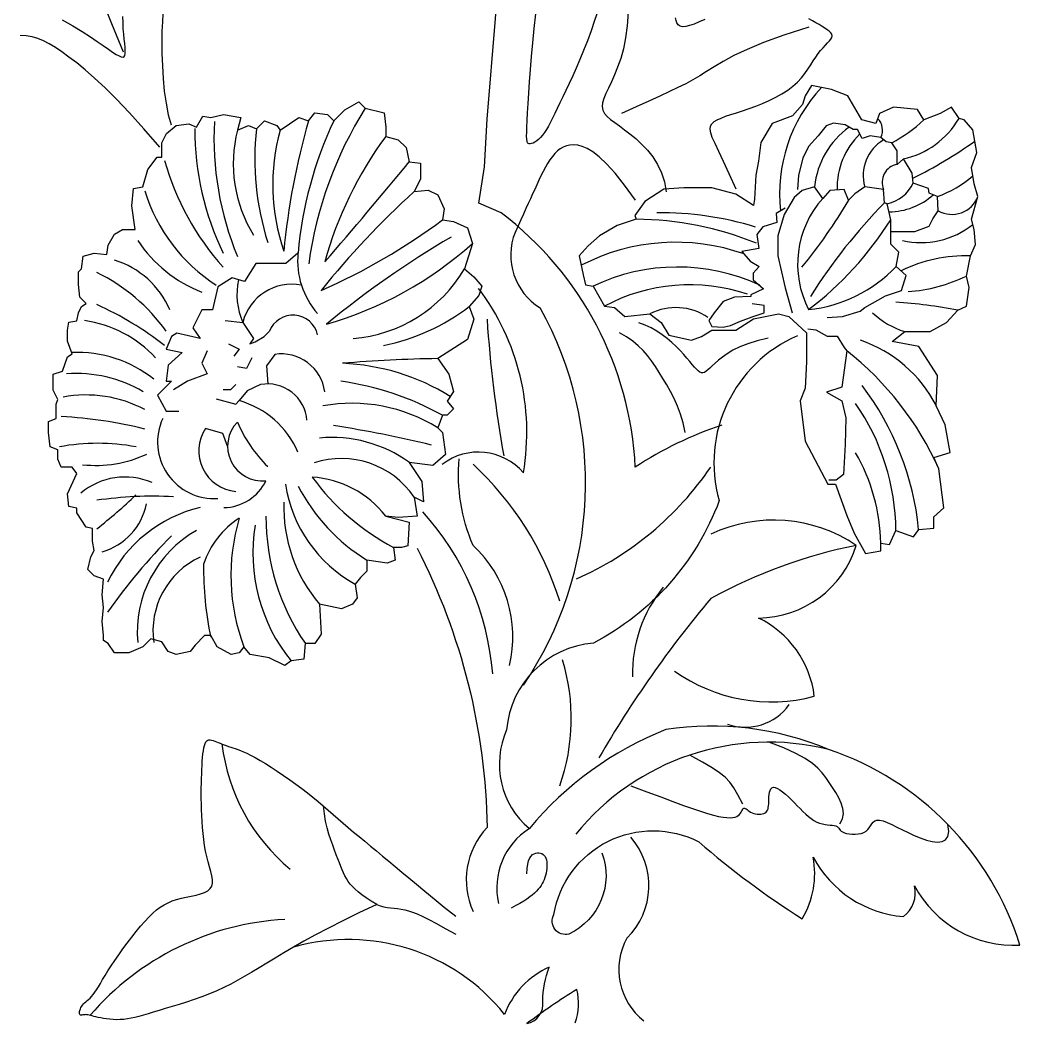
# Model space of a CAD drawing. Header units: millimetres. Extents: x 12377 to 30673, y 89761 to 101952.
# Drawn here: x 22284.2 to 22607.7, y 98307.9 to 98632 of the extents above; entities that cross this region are included whole.
import ezdxf

# ---------------------------------------------------------------- set-up
doc = ezdxf.new("R2010")
doc.units = ezdxf.units.MM

# ---------------------------------------------------------------- blocks, each defined once
blk = doc.blocks.new('A$C779F6F89')
for points in [[(129.65, 373.16), (123.64, 375.79), (125.15, 385.58), (125.9, 398.38), (128.16, 425.5), (129.67, 445.83), (123.64, 464.66), (110.07, 490.26), (102.53, 509.09), (98.76, 521.9), (94.99, 535.45), (91.22, 536.96), (85.19, 540.72), (75.39, 550.51)], [(27.89, 416.46), (24.72, 424.09), (21.97, 431.21)], [(38.52, 426.77), (38.36, 424.61), (38.26, 422.11), (38.22, 419.25), (38.25, 416.1), (38.36, 412.77), (38.57, 409.35), (38.89, 405.95), (39.35, 402.67), (39.95, 399.61), (40.71, 396.88)], [(11.35, 425.21), (14.25, 423.55), (16.77, 422.01), (18.95, 420.6), (20.82, 419.33), (22.43, 418.22), (23.8, 417.26), (24.96, 416.48), (25.92, 415.87), (26.69, 415.44), (27.3, 415.19), (27.76, 415.13), (28.07, 415.26), (28.27, 415.58), (28.36, 416.1), (28.37, 416.81), (28.31, 417.7), (28.21, 418.75), (28.08, 419.95), (27.95, 421.3), (27.84, 422.77), (27.77, 424.37), (27.75, 426.07)], [(155.8, 427.76), (154.86, 424.95), (153.9, 422.17), (152.91, 419.47), (151.92, 416.91), (150.92, 414.48), (149.94, 412.19), (148.97, 410.04), (148.03, 408.03), (147.14, 406.14), (146.29, 404.4), (145.5, 402.78), (144.78, 401.29), (144.12, 399.92), (143.51, 398.68), (142.94, 397.55), (142.4, 396.54), (141.88, 395.63), (141.37, 394.82), (140.85, 394.12), (140.33, 393.5), (139.81, 392.98), (139.29, 392.56), (138.79, 392.22), (138.33, 391.97), (137.9, 391.8), (137.52, 391.73), (137.21, 391.73), (136.96, 391.83), (136.78, 392.04), (136.65, 392.41), (136.58, 392.99), (136.55, 393.79), (136.57, 394.87), (136.62, 396.26), (136.71, 398.01), (136.81, 400.13), (136.95, 402.6), (137.11, 405.39), (137.32, 408.46), (137.56, 411.78), (137.85, 415.31), (138.19, 419.01), (138.59, 422.86), (139.04, 426.81)], [(163.9, 427.21), (163.66, 423.56), (163.23, 420.29), (162.62, 417.37), (161.9, 414.76), (161.08, 412.42), (160.23, 410.32), (159.38, 408.45), (158.59, 406.79), (157.9, 405.3), (157.37, 403.99), (157.03, 402.82), (156.93, 401.77), (157.12, 400.83), (157.58, 399.96), (158.28, 399.13), (159.19, 398.31), (160.28, 397.46), (161.54, 396.56), (162.92, 395.56), (164.41, 394.43), (165.97, 393.15), (167.55, 391.7), (169.09, 390.06), (170.53, 388.24), (171.81, 386.21), (172.88, 383.97), (173.68, 381.5), (174.15, 378.8)], [(193, 379.56), (191.16, 383.67), (189.6, 387.02), (188.32, 389.72), (187.33, 391.84), (186.6, 393.49), (186.16, 394.75), (185.98, 395.73), (186.08, 396.5), (186.45, 397.16), (187.07, 397.73), (187.91, 398.24), (188.96, 398.71), (190.19, 399.17), (191.58, 399.63), (193.11, 400.11), (194.75, 400.64), (196.49, 401.24), (198.29, 401.91), (200.11, 402.65), (201.92, 403.45), (203.68, 404.32), (205.36, 405.25), (206.92, 406.24), (208.32, 407.3), (209.55, 408.4), (210.62, 409.55), (211.55, 410.72), (212.38, 411.88), (213.12, 413.02), (213.8, 414.11), (214.46, 415.14), (215.11, 416.08), (215.78, 416.93), (216.44, 417.67), (217.08, 418.34), (217.65, 418.94), (218.15, 419.47), (218.54, 419.97), (218.79, 420.42), (218.88, 420.85), (218.79, 421.27), (218.53, 421.68), (218.12, 422.1), (217.58, 422.51), (216.92, 422.95), (216.18, 423.39), (215.36, 423.87), (214.48, 424.37), (213.57, 424.9), (212.61, 425.45)], [(184.62, 425.25), (183.09, 424.59), (181.7, 424.03), (180.47, 423.61), (179.43, 423.36), (178.58, 423.33), (177.93, 423.5), (177.43, 423.84), (177.07, 424.33), (176.81, 424.96), (176.63, 425.69)], [(212.6, 423.24), (205.91, 421.06), (200.42, 419.06), (195.97, 417.21), (192.38, 415.52), (189.48, 413.96), (187.1, 412.54), (185.06, 411.24), (183.19, 410.06), (181.34, 408.97), (179.42, 407.94), (177.34, 406.91), (175.04, 405.82), (172.44, 404.63), (169.47, 403.28), (166.04, 401.72), (162.09, 399.89)], [(37.69, 390.85), (33.39, 395.84), (29.52, 400.13), (26.03, 403.78), (22.9, 406.88), (20.08, 409.49), (17.55, 411.69), (15.27, 413.55), (13.19, 415.14), (11.3, 416.53), (9.54, 417.72), (7.89, 418.72), (6.31, 419.54), (4.77, 420.17), (3.23, 420.62), (1.65, 420.89), (0, 420.98)], [(211.95, 340.84), (211.95, 333.02), (211.61, 325.89), (210.25, 322.49), (211.61, 311.62), (217.73, 300.07), (219.77, 300.07), (222.83, 291.58), (224.87, 286.82), (227.93, 281.38), (232.01, 282.06), (232.01, 284.1), (234.39, 283.76), (236.1, 287.5), (240.86, 285.8), (242.22, 287.84), (246.3, 288.18), (246.3, 291.24), (249.02, 293.62), (247.66, 304.15), (246.3, 307.2), (250.72, 308.56), (249.36, 316.04), (246.98, 321.13), (247.32, 329.29), (242.22, 337.1), (235.08, 338.46), (238.48, 341.18), (245.28, 341.18), (249.7, 343.56), (252.76, 346.95), (255.14, 347.97), (255.82, 353.07), (255.14, 356.13), (256.16, 361.56), (257.52, 364.62), (257.18, 368.7), (256.5, 371.42), (258.2, 377.53), (257.18, 380.93), (256.5, 385.34), (257.86, 389.42), (256.84, 395.54), (254.46, 398.25), (253.1, 398.59), (251.06, 401.65), (248, 399.95), (243.58, 398.25), (241.88, 400.97), (235.42, 401.65), (231.67, 399.95), (230.65, 397.24), (226.91, 398.25), (223.17, 404.71), (218.75, 406.41), (213.31, 407.43), (211.61, 404.71), (210.93, 402.33), (208.21, 399.27), (202.77, 397.24), (199.71, 392.14), (199.03, 387.04), (198.35, 383.31), (198.01, 376.85), (197.67, 375.15), (192.91, 378.21), (186.44, 379.91), (178.96, 379.91), (173.52, 379.57), (168.42, 376.17), (165.7, 372.43), (166.04, 371.42), (160.94, 369.72), (156.18, 367), (153.12, 364.28), (150.73, 361.56), (151.76, 356.47), (152.44, 353.75), (154.48, 353.41), (157.54, 347.97), (160.26, 347.63), (162.98, 345.26), (169.78, 345.94), (172.84, 343.56), (174.88, 340.16), (181, 338.8), (183.72, 339.82), (186.44, 341.52), (192.91, 341.52), (197.67, 344.58), (204.47, 345.94), (207.19, 345.26), (211.95, 340.84), (211.95, 340.84)], [(49.71, 259.2), (47.16, 256.65), (45.88, 254.95), (42.06, 254.1), (39.94, 254.95), (38.24, 257.5), (35.26, 258.35), (33.14, 256.23), (29.32, 254.53), (25.49, 254.53), (23.79, 257.07), (22.52, 257.92), (22.52, 259.2), (22.09, 263.02), (22.52, 266.83), (22.09, 270.23), (22.52, 274.47), (19.97, 275.32), (18.27, 277.02), (19.12, 280.41), (19.97, 282.11), (19.55, 284.66), (19.55, 288.05), (17.85, 288.48), (15.3, 292.3), (15.3, 293.57), (13.17, 293.99), (12.75, 297.39), (15.3, 302.91), (14.02, 304.6), (11.05, 304.6), (10.2, 306.73), (10.2, 309.27), (8.08, 310.12), (7.65, 313.94), (7.65, 316.91), (9.77, 317.76), (9.77, 321.58), (10.2, 322.85), (8.93, 325.4), (8.93, 329.64), (11.47, 330.49), (12.75, 334.31), (14.02, 335.16), (12.75, 338.55), (12.75, 341.52), (13.17, 343.65), (15.3, 344.07), (15.72, 346.19), (16.57, 347.89), (17.85, 348.74), (16.15, 350.44), (15.72, 353.83), (15.72, 357.23), (16.57, 358.07), (17, 361.47), (19.97, 362.32), (23.37, 361.89), (23.79, 364.44), (25.49, 367.41), (27.62, 368.68), (31.01, 368.68), (30.17, 375.05), (30.59, 379.72), (33.14, 380.14), (34.41, 384.81), (36.96, 388.2), (38.24, 388.2), (38.24, 392.02), (39.51, 394.57), (42.06, 396.69), (45.46, 397.12), (47.58, 396.27), (49.28, 399.24), (51.41, 398.81), (54.8, 399.66), (59.48, 398.81), (58.63, 395.42), (61.6, 396.69), (63.72, 395.84), (65.85, 397.97), (69.25, 396.69), (70.1, 395.42), (75.19, 398.81), (77.74, 397.97), (79.44, 400.09), (82.84, 399.66), (84.54, 397.97), (87.51, 400.94), (91.34, 403.06), (93.04, 401.36), (98.13, 400.09), (98.56, 396.27), (98.56, 393.72), (101.96, 392.87), (104.08, 390.75), (104.93, 386.93), (107.9, 386.51), (107.9, 382.26), (106.2, 378.87), (110.03, 379.29), (112.58, 378.02), (114.28, 374.2), (113.85, 371.23), (116.82, 370.81), (120.65, 369.11), (121.92, 364.86), (119.8, 358.07), (122.35, 355.95), (124.47, 353.41), (123.62, 350.86), (121.07, 347.89), (122.35, 344.49), (120.65, 338.98), (112.58, 333.89), (115.55, 329.64), (116.82, 324.97), (115.13, 322.43), (116.82, 320.31), (115.13, 318.61), (113.85, 318.61), (112.58, 315.21), (113.85, 313.94), (114.7, 308), (111.3, 305.03), (104.93, 305.88), (108.33, 300.78), (108.75, 295.27), (106.2, 296.54), (107.05, 291.45), (101.96, 291.02), (98.56, 291.45), (104.93, 289.75), (104.51, 283.39), (102.81, 282.96), (100.68, 282.96), (101.11, 279.57), (98.98, 278.72), (93.46, 279.57), (93.46, 276.6), (91.76, 274.9), (90.35, 273.09), (90.91, 269.38), (89.64, 267.68), (86.66, 266.41), (80.72, 267.68), (81.14, 259.62), (79.44, 257.07), (76.89, 257.07), (76.47, 252.83), (73.07, 252.41), (71.37, 251.13), (67.12, 253.25), (62.03, 254.1), (60.33, 256.23), (59.05, 254.53), (56.93, 254.1), (53.1, 256.23), (51.41, 259.2), (49.71, 259.2)], [(234.7, 368.12), (241.23, 368.12), (245.09, 369.57), (246.06, 371.5), (247.51, 373.67), (247.26, 377.53), (245.09, 378.5), (244.85, 379.7), (240.74, 381.15), (240.5, 383.81), (238.09, 387.67), (236.39, 386.22), (236.39, 389.84), (234.95, 392.01), (233.5, 392.25), (232.05, 393.46), (229.15, 393.94), (226.98, 393.22), (225.77, 395.63), (224.56, 395.63), (222.39, 396.83), (219.25, 397.32), (217.31, 396.59), (215.14, 393.94), (212.48, 391.04), (211.03, 387.91), (209.83, 383.32), (209.59, 379.46)], [(165.86, 376.54), (162.93, 380.62), (160.37, 383.87), (158.11, 386.39), (156.14, 388.28), (154.41, 389.62), (152.9, 390.52), (151.55, 391.07), (150.34, 391.35), (149.23, 391.46), (148.22, 391.41), (147.28, 391.22), (146.42, 390.88), (145.62, 390.42), (144.87, 389.84), (144.16, 389.14), (143.49, 388.34), (142.84, 387.45), (142.21, 386.47), (141.6, 385.43), (141.01, 384.32), (140.42, 383.16), (139.85, 381.96), (139.28, 380.74), (138.72, 379.49), (138.15, 378.24), (137.57, 376.96), (136.98, 375.65), (136.36, 374.28), (135.7, 372.83), (135, 371.3), (134.24, 369.65), (133.42, 367.89)], [(217.56, 344.96), (221.66, 345.2), (226.49, 346.65), (227.7, 347.61), (233.26, 350.75), (237.6, 352.2), (238.81, 356.3), (236.15, 358.71), (236.88, 362.57), (234.7, 364.74), (234.7, 371.26), (233.74, 375.6), (233.01, 375.84), (232.77, 379.46), (227.7, 380.19), (225.04, 378.26), (223.35, 376.57), (222.14, 379.46), (218.28, 379.22), (216.35, 377.05), (214.17, 380.19), (210.79, 379.22), (208.62, 377.29), (205.96, 372.71), (204.27, 366.92), (204.27, 361.61), (206.2, 352.92), (208.14, 346.17)], [(206.23, 374.41), (203.8, 372.95), (203.96, 370.52), (200.23, 369.38), (198.61, 367.28), (199.1, 363.55), (194.56, 362.74), (196.83, 360.15), (199.26, 358.69), (197.64, 356.91), (197.64, 355.13), (200.39, 352.7), (196.99, 351.08), (196.99, 350.6), (192.61, 350.43), (189.53, 349.3), (187.1, 346.22), (185.64, 344.12), (186.45, 342.5), (189.53, 342.33), (191.48, 342.82), (194.23, 343.95), (197.31, 345.09), (200.56, 346.22), (200.56, 348.17), (197.31, 348.65)], [(74.92, 362.32), (71.63, 359.51), (63.55, 359.51), (60.52, 354.65)], [(60.52, 354.65), (57.17, 355.61), (53.33, 353.22), (51.89, 346.98), (49.01, 346.98), (46.61, 342.19), (48.53, 339.31), (42.29, 340.75), (40.85, 339.79), (39.41, 336.44), (43.73, 335.48), (39.89, 332.12), (39.41, 327.81), (40.85, 327.81), (37.01, 323.98), (39.41, 319.66), (42.77, 319.66)], [(55.25, 344.11), (60.05, 343.63), (62.92, 339.31), (61.96, 337.88), (63.4, 338.36), (65.8, 339.79), (67.24, 341.23)], [(201.61, 339.42), (198.68, 338.69), (196.15, 337.88), (193.99, 337.01), (192.16, 336.1), (190.62, 335.19), (189.33, 334.29), (188.26, 333.43), (187.36, 332.64), (186.6, 331.94), (185.95, 331.33), (185.4, 330.82), (184.92, 330.44), (184.48, 330.17), (184.08, 330.04), (183.68, 330.06), (183.27, 330.22), (182.82, 330.54), (182.33, 331), (181.79, 331.6), (181.18, 332.31), (180.5, 333.12), (179.73, 334.02), (178.88, 335), (177.92, 336.03), (176.86, 337.11), (175.69, 338.2), (174.42, 339.28), (173.06, 340.32), (171.62, 341.29), (170.09, 342.16), (168.49, 342.91), (166.81, 343.51)], [(179.32, 313.97), (178.74, 316.52), (178.03, 318.87), (177.21, 321.07), (176.31, 323.11), (175.34, 325.02), (174.33, 326.82), (173.3, 328.53), (172.27, 330.16), (171.25, 331.73), (170.22, 333.24), (169.13, 334.68), (167.95, 336.05), (166.64, 337.35), (165.17, 338.57), (163.5, 339.72), (161.58, 340.78)], [(212.35, 341.87), (214.53, 341.66), (217.59, 339.91), (220.21, 339.91), (222.17, 336.86), (222.83, 335.99), (221.52, 326.17), (217.37, 324.86), (221.52, 322.46), (222.61, 317.89), (222.39, 310.69), (221.95, 302.62), (219.99, 301.09), (218.02, 301.09)], [(56.21, 337.88), (59.09, 336.44), (57.65, 334.52)], [(50.45, 335.96), (49.01, 332.6), (50.45, 329.73), (45.17, 327.81), (41.33, 325.41)], [(68.68, 335), (66.41, 331.91), (66.79, 327.03)], [(62.44, 334.04), (61, 331.17), (58.61, 331.64)], [(58.13, 326.85), (56.69, 325.41), (54.77, 325.41)], [(64.84, 326.85), (61.2, 325.14), (59.09, 322.54)], [(52.85, 323.02), (58.13, 321.58), (59.09, 322.54)], [(55.96, 310.26), (54.69, 313.69), (49.99, 314.99)], [(96.13, 186.76), (91.32, 184.48), (87.01, 182.35), (83.14, 180.38), (79.66, 178.54), (76.53, 176.83), (73.7, 175.23), (71.13, 173.73), (68.76, 172.32), (66.55, 170.98), (64.47, 169.72), (62.49, 168.52), (60.57, 167.39), (58.7, 166.33), (56.84, 165.32), (54.96, 164.38), (53.04, 163.49), (51.04, 162.65), (49, 161.87), (46.95, 161.14), (44.9, 160.45), (42.9, 159.81), (40.98, 159.22), (39.15, 158.68), (37.46, 158.17), (35.92, 157.71), (34.52, 157.28), (33.24, 156.91), (32.06, 156.58), (30.97, 156.3), (29.93, 156.07), (28.94, 155.89), (27.96, 155.78), (27, 155.71), (26.04, 155.7), (25.1, 155.74), (24.19, 155.81), (23.32, 155.9), (22.5, 156.03), (21.75, 156.16), (21.06, 156.3), (20.45, 156.45), (19.92, 156.58), (19.44, 156.71), (19.02, 156.83), (18.65, 156.93), (18.31, 157), (18, 157.05), (17.71, 157.07), (17.42, 157.05), (17.15, 157.02), (16.9, 156.97), (16.68, 156.93), (16.47, 156.91), (16.3, 156.93), (16.17, 156.99), (16.08, 157.12), (16.03, 157.31), (16.02, 157.57), (16.06, 157.88), (16.14, 158.22), (16.26, 158.59), (16.41, 158.96), (16.61, 159.32), (16.84, 159.66), (17.11, 159.96), (17.41, 160.25), (17.74, 160.54), (18.1, 160.83), (18.48, 161.16), (18.88, 161.53), (19.29, 161.97), (19.72, 162.48), (20.16, 163.08), (20.62, 163.79), (21.11, 164.59), (21.66, 165.49), (22.26, 166.5), (22.94, 167.62), (23.7, 168.85), (24.56, 170.19), (25.53, 171.64), (26.59, 173.18), (27.72, 174.76), (28.89, 176.36), (30.09, 177.94), (31.3, 179.46), (32.48, 180.9), (33.62, 182.21), (34.71, 183.37), (35.75, 184.39), (36.77, 185.27), (37.79, 186.04), (38.82, 186.69), (39.88, 187.24), (41.01, 187.71), (42.2, 188.1), (43.48, 188.43), (44.81, 188.73), (46.14, 189), (47.43, 189.29), (48.64, 189.61), (49.71, 189.99), (50.6, 190.46), (51.26, 191.02), (51.67, 191.72), (51.86, 192.53), (51.85, 193.46), (51.69, 194.51), (51.42, 195.65), (51.08, 196.9), (50.71, 198.23), (50.35, 199.64), (50.03, 201.13), (49.76, 202.68), (49.53, 204.28), (49.35, 205.9), (49.19, 207.53), (49.07, 209.16), (48.98, 210.76), (48.91, 212.33), (48.87, 213.85), (48.85, 215.32), (48.84, 216.73), (48.85, 218.1), (48.88, 219.42), (48.91, 220.69), (48.96, 221.92), (49.01, 223.11), (49.07, 224.25), (49.13, 225.35), (49.21, 226.38), (49.3, 227.33), (49.41, 228.19), (49.54, 228.96), (49.69, 229.62), (49.87, 230.15), (50.09, 230.55), (50.33, 230.83), (50.61, 231.01), (50.92, 231.09), (51.25, 231.09), (51.63, 231.03), (52.03, 230.92), (52.46, 230.77), (52.93, 230.6), (53.42, 230.41), (53.94, 230.21), (54.47, 229.99), (55.03, 229.78), (55.6, 229.56), (56.19, 229.35), (56.78, 229.14), (57.37, 228.95), (58, 228.75), (58.66, 228.52), (59.39, 228.26), (60.21, 227.93), (61.12, 227.51), (62.16, 227), (63.34, 226.36), (64.68, 225.6), (66.14, 224.71), (67.71, 223.73), (69.34, 222.66), (71.01, 221.53), (72.69, 220.36), (74.35, 219.18), (75.95, 217.98), (77.47, 216.81), (78.93, 215.64), (80.33, 214.49), (81.69, 213.34), (83.03, 212.19), (84.36, 211.03), (85.71, 209.87), (87.07, 208.69), (88.48, 207.5), (89.92, 206.28), (91.4, 205.05), (92.93, 203.78), (94.49, 202.49), (96.09, 201.17), (97.72, 199.81), (99.39, 198.42), (101.11, 196.99), (102.9, 195.49), (104.8, 193.9), (106.86, 192.19), (109.11, 190.33), (111.59, 188.3), (114.35, 186.06), (117.42, 183.6)], [(221.01, 208.5), (221.69, 209.85), (221.93, 211.24), (221.8, 212.65), (221.37, 214.07), (220.71, 215.5), (219.9, 216.91), (219, 218.3), (218.09, 219.65), (217.2, 220.95), (216.24, 222.23), (215.08, 223.5), (213.6, 224.79), (211.66, 226.11), (209.14, 227.48), (205.91, 228.94), (201.84, 230.5)], [(194.79, 213.81), (193.49, 216.27), (192.38, 218.2), (191.3, 219.73), (190.09, 221.03), (188.57, 222.26), (186.59, 223.56), (183.97, 225.1), (180.54, 227.02)], [(164.68, 218.76), (168.93, 217.14), (172.68, 215.73), (175.96, 214.5), (178.82, 213.46), (181.3, 212.58), (183.45, 211.86), (185.31, 211.28), (186.91, 210.83), (188.31, 210.5), (189.51, 210.28), (190.53, 210.16), (191.4, 210.13), (192.13, 210.19), (192.73, 210.31), (193.22, 210.5), (193.61, 210.74), (193.93, 211.03), (194.18, 211.34), (194.39, 211.66), (194.55, 211.97), (194.69, 212.25), (194.82, 212.48), (194.95, 212.66), (195.09, 212.75), (195.26, 212.74), (195.46, 212.66), (195.69, 212.51), (195.95, 212.32), (196.24, 212.1), (196.57, 211.87), (196.93, 211.65), (197.33, 211.45), (197.77, 211.29), (198.23, 211.18), (198.71, 211.12), (199.19, 211.1), (199.65, 211.12), (200.08, 211.18), (200.48, 211.29), (200.82, 211.45), (201.09, 211.65), (201.31, 211.89), (201.48, 212.19), (201.61, 212.53), (201.69, 212.93), (201.75, 213.38), (201.79, 213.89), (201.82, 214.46), (201.84, 215.08), (201.87, 215.73), (201.93, 216.37), (202.02, 216.98), (202.16, 217.51), (202.38, 217.94), (202.67, 218.23), (203.06, 218.35), (203.56, 218.27), (204.14, 218.02), (204.81, 217.61), (205.54, 217.07), (206.31, 216.44), (207.11, 215.72), (207.92, 214.95), (208.73, 214.16), (209.51, 213.37), (210.28, 212.59), (211.04, 211.84), (211.78, 211.12), (212.52, 210.47), (213.26, 209.88), (214, 209.38), (214.75, 208.97), (215.51, 208.67), (216.26, 208.46), (216.99, 208.31), (217.69, 208.22), (218.35, 208.15), (218.94, 208.09), (219.46, 208.02), (219.89, 207.91), (220.22, 207.75), (220.47, 207.55), (220.68, 207.32), (220.88, 207.06), (221.1, 206.8), (221.37, 206.54), (221.72, 206.3), (222.19, 206.08), (222.79, 205.9), (223.49, 205.77), (224.27, 205.7), (225.09, 205.69), (225.91, 205.76), (226.7, 205.91), (227.42, 206.15), (228.03, 206.49), (228.53, 206.94), (228.92, 207.45), (229.26, 207.99), (229.6, 208.51), (229.97, 208.96), (230.41, 209.31), (230.97, 209.5), (231.69, 209.5), (232.61, 209.28), (233.71, 208.86), (234.96, 208.3), (236.34, 207.62), (237.82, 206.88), (239.39, 206.11), (241, 205.37), (242.65, 204.7), (244.29, 204.13), (245.86, 203.73), (247.3, 203.57), (248.53, 203.69), (249.49, 204.17), (250.11, 205.07), (250.32, 206.44), (250.05, 208.35)], [(96.13, 186.76), (94.62, 187.69), (93.3, 188.55), (92.16, 189.36), (91.18, 190.12), (90.34, 190.86), (89.62, 191.57), (89, 192.27), (88.46, 192.99), (87.99, 193.72), (87.56, 194.47), (87.17, 195.27), (86.8, 196.11), (86.44, 197.01), (86.07, 197.97), (85.68, 199.02), (85.25, 200.15), (84.78, 201.37), (84.28, 202.7), (83.77, 204.15), (83.27, 205.71), (82.8, 207.4), (82.37, 209.23), (82.02, 211.21), (81.75, 213.34)], [(136.63, 194.99), (136.69, 196.44), (136.84, 197.62), (137.09, 198.55), (137.4, 199.28), (137.76, 199.81), (138.16, 200.19), (138.59, 200.44), (139.02, 200.6), (139.45, 200.67), (139.86, 200.67), (140.25, 200.61), (140.62, 200.47), (140.96, 200.26), (141.25, 199.99), (141.51, 199.65), (141.71, 199.24), (141.86, 198.77), (141.96, 198.24), (142.01, 197.67), (142.01, 197.06), (141.98, 196.44), (141.9, 195.81), (141.79, 195.19), (141.65, 194.58), (141.48, 194), (141.28, 193.43), (141.04, 192.89), (140.77, 192.37), (140.45, 191.85), (140.09, 191.34), (139.67, 190.84), (139.2, 190.33), (138.67, 189.82), (138.07, 189.3), (137.39, 188.77), (136.62, 188.22), (135.75, 187.65), (134.75, 187.06), (133.64, 186.44), (132.38, 185.79)], [(96.13, 186.76), (97.09, 186.39), (98.03, 186.13), (98.96, 185.95), (99.88, 185.83), (100.81, 185.73), (101.74, 185.63), (102.7, 185.5), (103.68, 185.32), (104.71, 185.06), (105.82, 184.7), (107.07, 184.19), (108.53, 183.53), (110.23, 182.67), (112.25, 181.61), (114.62, 180.3), (117.42, 178.72)]]:
    blk.add_lwpolyline(points)
for points in [[(165.84, 304.62, 0.221953), (129.65, 373.16, 0.221953)], [(209.56, 340.02, 0.376812), (188.46, 295.59, -0.184999), (154.53, 257.18, 0.367049), (131.16, 233.83, 0.334305), (137.28, 207.21)], [(131.91, 251.15, 0.268546), (122.11, 283.54, -0.122217), (118.34, 306.88)], [(107.04, 282.78, -0.11523), (125.88, 207.47, 0.304344), (122.11, 184.88, 0.304344)], [(156.85, 200.69, -0.389892), (147.95, 178.77, -0.65999), (143.89, 184.05, -0.506824), (182.94, 203.65, 0.037495), (210.82, 182.92, 0.185052), (213.78, 199.51, 0.255462), (238.1, 183.51, 0.303943), (241.06, 191.8, 0.291042), (269.53, 175.81, 0.239546), (217.93, 228.53, 0.137922), (174.05, 233.87, 0.12499), (137.28, 207.21, 0.318924), (128.98, 187.06)], [(149.6, 154.83, 0.150573), (150.09, 163.85, 0.022968), (136.63, 154.65, 0.401127), (140.88, 160.67, -0.085257), (142.65, 169.87, 0.202349), (130.61, 157.13, 0.301869), (73.7, 175.23)]]:
    blk.add_lwpolyline(points, format="xyb")
for centre, radius, start, end in [((246.43, 378.4), 41.69, 136.8288, 186.4995), ((183.42, 344.78), 106.63, 147.9517, 172.0925), ((136.52, 393.45), 84.26, 177.0472, 202.3854), ((267.05, 343.89), 196.88, 164.0576, 174.487), ((179.78, 353.14), 105.26, 154.7962, 174.9953), ((227.92, 395.39), 4.56, 334.8686, 44.6402), ((217.85, 424.72), 36.91, 297.592, 314.1887), ((233.05, 410.36), 23.24, 282.5048, 329.5974), ((122.96, 395.58), 75.87, 179.7759, 205.9993), ((94.2, 386.34), 36.72, 165.6879, 211.5786), ((137.79, 387.71), 74.51, 173.7366, 197.5874), ((123.75, 380.72), 55.63, 164.675, 198.7833), ((236.43, 378.01), 22.36, 125.4078, 174.4048), ((240.63, 379.8), 20.42, 134.2778, 181.2907), ((182.28, 332.1), 103.95, 143.6437, 164.4721), ((238.49, 383.21), 11.21, 120.6905, 195.6667), ((185.87, 493.06), 123.4, 296.3425, 305.4018), ((108.69, 406.92), 72.48, 195.7447, 221.9259), ((-917.34, 1227.35), 1323.38, 319.04523, 320.57581), ((237.3, 381.38), 4.92, 100.635, 202.9596), ((231.59, 385.5), 10.13, 282.2173, 334.5623), ((237.09, 405.91), 30.15, 289.7322, 310.9413), ((77.78, 392.49), 46.12, 196.8751, 237.2656), ((263.86, 205.39), 234.41, 132.2645, 141.206), ((236.24, 359.3), 26.66, 138.2545, 207.2876), ((105.42, 445.62), 136.66, 320.4264, 329.6509), ((341.57, 269.36), 152.07, 135.5527, 147.6857), ((234.08, 391.67), 18.24, 270.4313, 311.5273), ((251.15, 380.33), 7.59, 241.3088, 338.3732), ((172.29, 284.13), 89.07, 73.064, 90.4007), ((15.01, 503.9), 165.44, 293.5685, 306.6881), ((165.75, 284.91), 86.5, 67.768, 89.8065), ((156.01, 421.12), 93.16, 307.3639, 327.6414), ((242.81, 387.6), 22.47, 257.1809, 308.641), ((148.94, 361.77), 16.69, 158.4842, 238.4205), ((62.43, 386.14), 36.89, 213.6858, 248.6641), ((250.27, 139.14), 264.07, 120.514, 129.4156), ((54.47, 440.55), 101.38, 286.1067, 311.7081), ((176.72, 309.86), 55.36, 70.565, 117.4015), ((96.3, 360.24), 21.49, 174.4498, 221.44), ((18.41, 337.59), 23.89, 23.1463, 72.7331), ((254.91, 322.3), 39.29, 88.1768, 116.335), ((-1.01, 312.39), 49.66, 35.5085, 64.0759), ((86.82, 377.45), 38.25, 274.4629, 329.5694), ((177.21, 305.69), 52.86, 65.1283, 115.4723), ((208.57, 384.92), 38.05, 276.006, 316.4746), ((77.72, 351.29), 19.26, 168.4782, 203.4275), ((73.21, 340.31), 13.58, 78.7448, 165.836), ((180.56, 305.19), 48.59, 71.391, 118.2792), ((236.07, 395.99), 44.19, 274.2731, 295.5692), ((72.35, 314.05), 64.26, 350.1895, 37.091), ((-15.28, 268.33), 87.8, 51.8709, 65.8105), ((224.17, 191.59), 157.97, 79.5741, 85.6915), ((86.45, 393.46), 57.23, 281.5938, 307.2246), ((55.31, 300.39), 97.12, 325.8534, 29.0518), ((176.78, 332.19), 15.43, 55.8828, 116.9801), ((244.36, 361.21), 20.88, 225.8273, 253.6272), ((13.04, 312.57), 31.83, 42.4209, 82.2279), ((73.58, 338.82), 6.78, 12.3481, 159.1877), ((454.52, 366.08), 329.35, 183.7523, 190.2238), ((214.79, 304.58), 36.2, 27.2069, 71.0537), ((15.57, 302.89), 32.63, 51.1196, 92.7936), ((70.48, 323.41), 11.73, 7.4839, 98.832), ((170.84, 269.84), 84.13, 24.067, 51.8351), ((120.4, -80.27), 414.23, 91.0824, 94.6368), ((84.3, 272.19), 60.47, 58.4122, 87.5201), ((15.27, 294.67), 35.17, 59.3937, 94.4481), ((66.79, 316.47), 10.56, 4.2983, 100.6206), ((74.85, 247.85), 80.79, 61.1355, 81.7551), ((17.82, 290.25), 33.82, 62.0841, 100.628), ((165.83, 280.19), 76.77, 5.7198, 37.2058), ((52.33, 298.87), 24.61, 23.3716, 74.0687), ((89.55, 278.46), 43.37, 57.9374, 100.5188), ((174.81, 286.97), 61.28, 0.4986, 34.6506), ((5.77, 204.91), 113.44, 75.7697, 87.3049), ((52.33, 311.4), 15.26, 155.4496, 273.7297), ((65.3, 310.26), 9.35, 135.7684, 276.0099), ((92.11, 330.82), 36.33, 202.7336, 225.7518), ((59.08, 308.96), 10.91, 146.4184, 264.9732), ((36.62, 7.41), 312.11, 76.2302, 81.1722), ((220.13, 222.13), 98.76, 108.2467, 123.3498), ((20.94, 255.08), 55.96, 79.376, 100.624), ((84.04, 276.93), 35.7, 54.1797, 95.3985), ((20.46, 336.98), 31.9, 263.5228, 295.383), ((123.56, 292.69), 15.98, 40.641, 127.5586), ((180.85, 283.02), 51.18, 1.2102, 29.8687), ((86.66, 283.43), 23.53, 33.8605, 108.3894), ((64.4, 242.98), 84.99, 17.4556, 47.2361), ((115.15, 353.17), 86.04, 293.898, 325.6561), ((28.34, 283.27), 18.68, 67.2215, 129.823), ((54.79, 306.47), 12.74, 270.5884, 334.3998), ((108.13, 305.51), 36.98, 188.5607, 241.2699), ((131.21, 340.4), 65.05, 216.265, 242.0136), ((77, 274.65), 27.33, 37.923, 86.3051), ((-61.39, 393.84), 133.92, 307.8026, 313.7702), ((120.68, 323.43), 51.62, 207.5844, 238.1852), ((36.05, 187.74), 109.04, 87.2254, 98.0952), ((17.25, 298.35), 17.26, 286.4396, 347.9078), ((111.75, 293.99), 40.68, 178.2819, 220.2962), ((57.46, 257.18), 37.67, 103.7109, 154.0875), ((54.09, 243.17), 73.53, 4.4628, 42.2148), ((71.96, 271.06), 23.65, 122.9815, 161.8252), ((111.1, 275.4), 54.27, 163.4069, 200.6915), ((108.48, 281.33), 45.72, 170.3645, 219.2419), ((126.29, 291.14), 60, 179.7752, 214.5976), ((203.16, 250.7), 39.66, 55.8894, 115.3221), ((62.96, 260.22), 31.36, 119.3965, 185.2638), ((150.71, 176.49), 155.19, 135.0644, 145.0057), ((253.77, 144.94), 141.48, 101.5714, 118.5343), ((198.82, 291.78), 27.83, 270.3922, 342.7664), ((57.75, 260.47), 21.92, 114.8817, 188.1838), ((136.73, 277.04), 87.26, 179.0807, 192.0749), ((201.83, 248.97), 36.76, 140.7255, 181.298), ((418.89, 73.71), 303.93, 139.9623, 149.8643), ((187.41, 239.73), 26.86, 6.7129, 64.4173), ((94.23, 236.86), 54.35, 340.555, 16.8964), ((202.5, 286.62), 45.26, 234.7773, 284.835), ((195.48, 249.07), 14.54, 250.871, 324.3958), ((106.04, 236.25), 51.99, 186.8976, 230.3037), ((201.84, 163.56), 66.94, 76.0871, 141.0197), ((149.6, 191.84), 19.9, 314.5143, 41.0189), ((75.59, 108.02), 74.84, 93.2141, 139.2404), ((178.99, 169.22), 17.59, 151.3472, 231.9943)]:
    blk.add_arc(centre, radius, start, end)

msp = doc.modelspace()

# ---------------------------------------------------------------- block references
at = {"xscale": 1.2, "yscale": 1.2, "zscale": 1.2}
msp.add_blockref('A$C779F6F89', (22284.23, 98121.83), dxfattribs=at)

doc.saveas('drawing.dxf')
